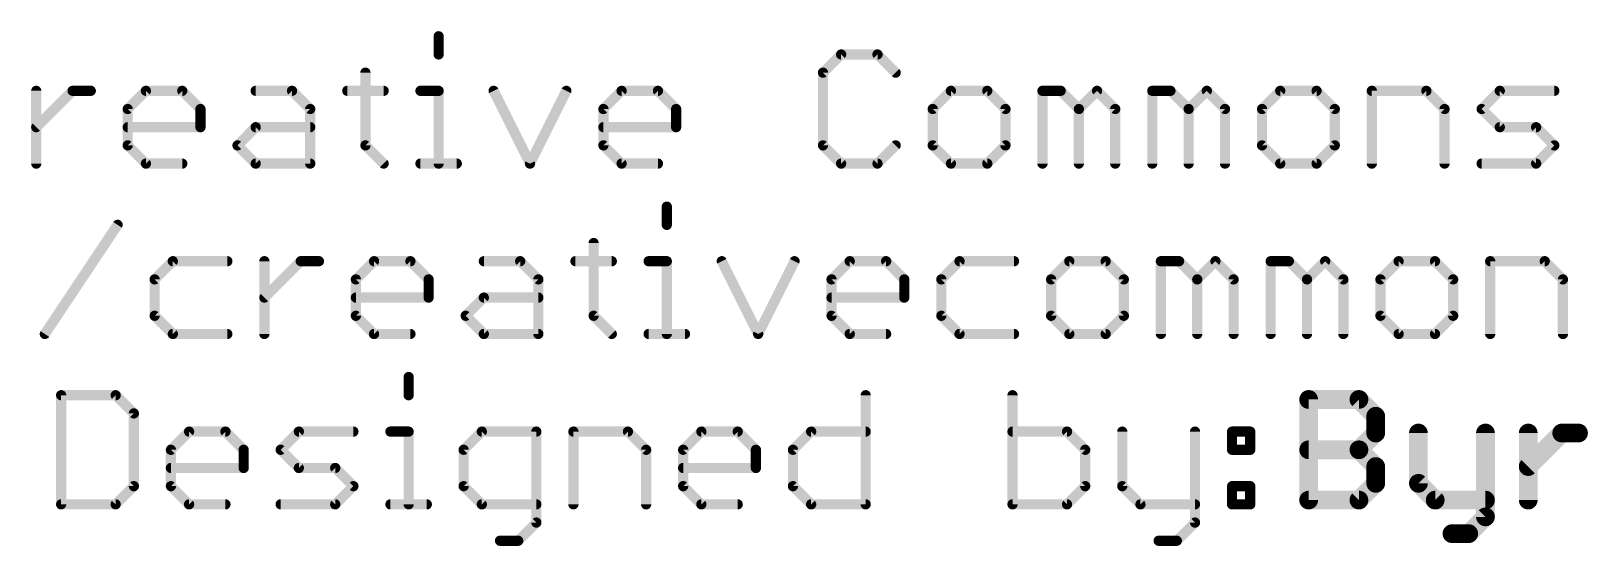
# Model space of a CAD drawing. Extents: x -1 to 106, y -18 to 72.
# Drawn here: x 30.62 to 53.83, y -18.32 to -10.65 of the extents above; entities that cross this region are included whole.
import ezdxf

# ---------------------------------------------------------------- set-up
doc = ezdxf.new("R2010")
doc.units = 0
doc.layers.add('51', color=53, linetype='CONTINUOUS')

msp = doc.modelspace()

# ---------------------------------------------------------------- linework, layer by layer
at = {"layer": '51'}
for points, const_width in [([(36.6942, -10.7256), (36.6942, -10.9968)], 0.1524), ([(42.6971, -10.9968), (42.426, -11.268)], 0.1524), ([(43.2395, -10.9968), (42.6971, -10.9968)], 0.1524), ([(43.5106, -11.268), (43.2395, -10.9968)], 0.1524), ([(35.6028, -11.268), (35.6028, -12.3526)], 0.1524), ([(42.426, -11.268), (42.426, -12.3526)], 0.1524), ([(30.693, -12.6238), (30.693, -11.5391)], 0.1524), ([(30.693, -12.0815), (31.2354, -11.5391)], 0.1524), ([(31.2354, -11.5391), (31.5065, -11.5391)], 0.1524), ([(32.0573, -11.8103), (32.3285, -11.5391)], 0.1524), ([(32.3285, -11.5391), (32.8708, -11.5391)], 0.1524), ([(32.8708, -11.5391), (33.142, -11.8103)], 0.1524), ([(33.9656, -11.5391), (34.508, -11.5391)], 0.1524), ([(34.508, -11.5391), (34.7791, -11.8103)], 0.1524), ([(35.3316, -11.5391), (35.874, -11.5391)], 0.1524), ([(36.4231, -11.5391), (36.6942, -11.5391)], 0.1524), ([(36.6942, -11.5391), (36.6942, -12.6238)], 0.1524), ([(37.5145, -11.5391), (38.0568, -12.6238)], 0.1524), ([(38.0568, -12.6238), (38.5992, -11.5391)], 0.1524), ([(39.1517, -11.8103), (39.4228, -11.5391)], 0.1524), ([(39.4228, -11.5391), (39.9652, -11.5391)], 0.1524), ([(39.9652, -11.5391), (40.2363, -11.8103)], 0.1524), ([(44.3343, -11.5391), (44.0631, -11.8103)], 0.1524), ([(44.8766, -11.5391), (44.3343, -11.5391)], 0.1524), ([(45.1478, -11.8103), (44.8766, -11.5391)], 0.1524), ([(45.7003, -12.6238), (45.7003, -11.5391)], 0.1524), ([(45.7003, -11.5391), (45.9715, -11.5391)], 0.1524), ([(45.9715, -11.5391), (46.2426, -11.8103)], 0.1524), ([(46.2426, -11.8103), (46.5138, -11.5391)], 0.1524), ([(46.5138, -11.5391), (46.785, -11.8103)], 0.1524), ([(47.3375, -12.6238), (47.3375, -11.5391)], 0.1524), ([(47.3375, -11.5391), (47.6086, -11.5391)], 0.1524), ([(47.6086, -11.5391), (47.8798, -11.8103)], 0.1524), ([(47.8798, -11.8103), (48.1509, -11.5391)], 0.1524), ([(48.1509, -11.5391), (48.4221, -11.8103)], 0.1524), ([(49.2458, -11.5391), (48.9746, -11.8103)], 0.1524), ([(49.7881, -11.5391), (49.2458, -11.5391)], 0.1524), ([(50.0593, -11.8103), (49.7881, -11.5391)], 0.1524), ([(50.6118, -12.6238), (50.6118, -11.5391)], 0.1524), ([(50.6118, -11.5391), (51.4253, -11.5391)], 0.1524), ([(51.4253, -11.5391), (51.6964, -11.8103)], 0.1524), ([(52.2489, -11.8103), (52.5201, -11.5391)], 0.1524), ([(52.5201, -11.5391), (53.3336, -11.5391)], 0.1524), ([(32.0573, -12.3526), (32.0573, -11.8103)], 0.1524), ([(33.142, -11.8103), (33.142, -12.0815)], 0.1524), ([(34.7791, -11.8103), (34.7791, -12.6238)], 0.1524), ([(39.1517, -12.3526), (39.1517, -11.8103)], 0.1524), ([(40.2363, -11.8103), (40.2363, -12.0815)], 0.1524), ([(44.0631, -11.8103), (44.0631, -12.3526)], 0.1524), ([(45.1478, -12.3526), (45.1478, -11.8103)], 0.1524), ([(46.2426, -11.8103), (46.2426, -12.6238)], 0.1524), ([(46.785, -11.8103), (46.785, -12.6238)], 0.1524), ([(47.8798, -11.8103), (47.8798, -12.6238)], 0.1524), ([(48.4221, -11.8103), (48.4221, -12.6238)], 0.1524), ([(48.9746, -11.8103), (48.9746, -12.3526)], 0.1524), ([(50.0593, -12.3526), (50.0593, -11.8103)], 0.1524), ([(51.6964, -11.8103), (51.6964, -12.6238)], 0.1524), ([(52.5201, -12.0815), (52.2489, -11.8103)], 0.1524), ([(33.142, -12.0815), (32.0573, -12.0815)], 0.1524), ([(33.6945, -12.3526), (33.9656, -12.0815)], 0.1524), ([(33.9656, -12.0815), (34.7791, -12.0815)], 0.1524), ([(40.2363, -12.0815), (39.1517, -12.0815)], 0.1524), ([(53.0624, -12.0815), (52.5201, -12.0815)], 0.1524), ([(53.3336, -12.3526), (53.0624, -12.0815)], 0.1524), ([(32.3285, -12.6238), (32.0573, -12.3526)], 0.1524), ([(33.9656, -12.6238), (33.6945, -12.3526)], 0.1524), ([(35.6028, -12.3526), (35.874, -12.6238)], 0.1524), ([(39.4228, -12.6238), (39.1517, -12.3526)], 0.1524), ([(42.426, -12.3526), (42.6971, -12.6238)], 0.1524), ([(43.2395, -12.6238), (43.5106, -12.3526)], 0.1524), ([(44.0631, -12.3526), (44.3343, -12.6238)], 0.1524), ([(44.8766, -12.6238), (45.1478, -12.3526)], 0.1524), ([(48.9746, -12.3526), (49.2458, -12.6238)], 0.1524), ([(49.7881, -12.6238), (50.0593, -12.3526)], 0.1524), ([(53.0624, -12.6238), (53.3336, -12.3526)], 0.1524), ([(32.8708, -12.6238), (32.3285, -12.6238)], 0.1524), ([(34.7791, -12.6238), (33.9656, -12.6238)], 0.1524), ([(36.4231, -12.6238), (36.9654, -12.6238)], 0.1524), ([(39.9652, -12.6238), (39.4228, -12.6238)], 0.1524), ([(42.6971, -12.6238), (43.2395, -12.6238)], 0.1524), ([(44.3343, -12.6238), (44.8766, -12.6238)], 0.1524), ([(49.2458, -12.6238), (49.7881, -12.6238)], 0.1524), ([(52.2489, -12.6238), (53.0624, -12.6238)], 0.1524), ([(40.097, -13.2656), (40.097, -13.5368)], 0.1524), ([(30.8214, -15.1638), (31.9061, -13.5368)], 0.1524), ([(39.0055, -13.808), (39.0055, -14.8926)], 0.1524), ([(32.7298, -14.0791), (32.4586, -14.3503)], 0.1524), ([(33.5433, -14.0791), (32.7298, -14.0791)], 0.1524), ([(34.0957, -15.1638), (34.0957, -14.0791)], 0.1524), ([(34.0957, -14.6215), (34.6381, -14.0791)], 0.1524), ([(34.6381, -14.0791), (34.9092, -14.0791)], 0.1524), ([(35.46, -14.3503), (35.7312, -14.0791)], 0.1524), ([(35.7312, -14.0791), (36.2735, -14.0791)], 0.1524), ([(36.2735, -14.0791), (36.5447, -14.3503)], 0.1524), ([(37.3684, -14.0791), (37.9107, -14.0791)], 0.1524), ([(37.9107, -14.0791), (38.1819, -14.3503)], 0.1524), ([(38.7344, -14.0791), (39.2767, -14.0791)], 0.1524), ([(39.8258, -14.0791), (40.097, -14.0791)], 0.1524), ([(40.097, -14.0791), (40.097, -15.1638)], 0.1524), ([(40.9172, -14.0791), (41.4596, -15.1638)], 0.1524), ([(41.4596, -15.1638), (42.0019, -14.0791)], 0.1524), ([(42.5544, -14.3503), (42.8255, -14.0791)], 0.1524), ([(42.8255, -14.0791), (43.3679, -14.0791)], 0.1524), ([(43.3679, -14.0791), (43.639, -14.3503)], 0.1524), ([(44.4627, -14.0791), (44.1915, -14.3503)], 0.1524), ([(45.2762, -14.0791), (44.4627, -14.0791)], 0.1524), ([(46.0999, -14.0791), (45.8287, -14.3503)], 0.1524), ([(46.6422, -14.0791), (46.0999, -14.0791)], 0.1524), ([(46.9134, -14.3503), (46.6422, -14.0791)], 0.1524), ([(47.4659, -15.1638), (47.4659, -14.0791)], 0.1524), ([(47.4659, -14.0791), (47.737, -14.0791)], 0.1524), ([(47.737, -14.0791), (48.0082, -14.3503)], 0.1524), ([(48.0082, -14.3503), (48.2794, -14.0791)], 0.1524), ([(48.2794, -14.0791), (48.5505, -14.3503)], 0.1524), ([(49.103, -15.1638), (49.103, -14.0791)], 0.1524), ([(49.103, -14.0791), (49.3742, -14.0791)], 0.1524), ([(49.3742, -14.0791), (49.6453, -14.3503)], 0.1524), ([(49.6453, -14.3503), (49.9165, -14.0791)], 0.1524), ([(49.9165, -14.0791), (50.1877, -14.3503)], 0.1524), ([(51.0113, -14.0791), (50.7402, -14.3503)], 0.1524), ([(51.5537, -14.0791), (51.0113, -14.0791)], 0.1524), ([(51.8248, -14.3503), (51.5537, -14.0791)], 0.1524), ([(52.3773, -15.1638), (52.3773, -14.0791)], 0.1524), ([(52.3773, -14.0791), (53.1908, -14.0791)], 0.1524), ([(53.1908, -14.0791), (53.462, -14.3503)], 0.1524), ([(32.4586, -14.3503), (32.4586, -14.8926)], 0.1524), ([(35.46, -14.8926), (35.46, -14.3503)], 0.1524), ([(36.5447, -14.3503), (36.5447, -14.6215)], 0.1524), ([(38.1819, -14.3503), (38.1819, -15.1638)], 0.1524), ([(42.5544, -14.8926), (42.5544, -14.3503)], 0.1524), ([(43.639, -14.3503), (43.639, -14.6215)], 0.1524), ([(44.1915, -14.3503), (44.1915, -14.8926)], 0.1524), ([(45.8287, -14.3503), (45.8287, -14.8926)], 0.1524), ([(46.9134, -14.8926), (46.9134, -14.3503)], 0.1524), ([(48.0082, -14.3503), (48.0082, -15.1638)], 0.1524), ([(48.5505, -14.3503), (48.5505, -15.1638)], 0.1524), ([(49.6453, -14.3503), (49.6453, -15.1638)], 0.1524), ([(50.1877, -14.3503), (50.1877, -15.1638)], 0.1524), ([(50.7402, -14.3503), (50.7402, -14.8926)], 0.1524), ([(51.8248, -14.8926), (51.8248, -14.3503)], 0.1524), ([(53.462, -14.3503), (53.462, -15.1638)], 0.1524), ([(36.5447, -14.6215), (35.46, -14.6215)], 0.1524), ([(37.0972, -14.8926), (37.3684, -14.6215)], 0.1524), ([(37.3684, -14.6215), (38.1819, -14.6215)], 0.1524), ([(43.639, -14.6215), (42.5544, -14.6215)], 0.1524), ([(32.4586, -14.8926), (32.7298, -15.1638)], 0.1524), ([(35.7312, -15.1638), (35.46, -14.8926)], 0.1524), ([(37.3684, -15.1638), (37.0972, -14.8926)], 0.1524), ([(39.0055, -14.8926), (39.2767, -15.1638)], 0.1524), ([(42.8255, -15.1638), (42.5544, -14.8926)], 0.1524), ([(44.1915, -14.8926), (44.4627, -15.1638)], 0.1524), ([(45.8287, -14.8926), (46.0999, -15.1638)], 0.1524), ([(46.6422, -15.1638), (46.9134, -14.8926)], 0.1524), ([(50.7402, -14.8926), (51.0113, -15.1638)], 0.1524), ([(51.5537, -15.1638), (51.8248, -14.8926)], 0.1524), ([(32.7298, -15.1638), (33.5433, -15.1638)], 0.1524), ([(36.2735, -15.1638), (35.7312, -15.1638)], 0.1524), ([(38.1819, -15.1638), (37.3684, -15.1638)], 0.1524), ([(39.8258, -15.1638), (40.3681, -15.1638)], 0.1524), ([(43.3679, -15.1638), (42.8255, -15.1638)], 0.1524), ([(44.4627, -15.1638), (45.2762, -15.1638)], 0.1524), ([(46.0999, -15.1638), (46.6422, -15.1638)], 0.1524), ([(51.0113, -15.1638), (51.5537, -15.1638)], 0.1524), ([(36.2468, -15.8056), (36.2468, -16.0768)], 0.1524), ([(31.0642, -16.0768), (31.0642, -17.7038)], 0.1524), ([(31.8777, -16.0768), (31.0642, -16.0768)], 0.1524), ([(32.1489, -16.348), (31.8777, -16.0768)], 0.1524), ([(43.0632, -16.0768), (43.0632, -17.7038)], 0.1524), ([(45.2529, -16.0768), (45.2529, -17.7038)], 0.1524), ([(49.6697, -17.6403), (49.6697, -16.1404)], 0.2794), ([(49.6697, -16.1404), (50.4196, -16.1404)], 0.2794), ([(50.4196, -16.1404), (50.6696, -16.3904)], 0.2794), ([(50.6696, -16.3904), (50.6696, -16.6404)], 0.2794), ([(32.1489, -17.4326), (32.1489, -16.348)], 0.1524), ([(32.7014, -16.8903), (32.9725, -16.6191)], 0.1524), ([(32.9725, -16.6191), (33.5149, -16.6191)], 0.1524), ([(33.5149, -16.6191), (33.786, -16.8903)], 0.1524), ([(34.3385, -16.8903), (34.6097, -16.6191)], 0.1524), ([(34.6097, -16.6191), (35.4232, -16.6191)], 0.1524), ([(35.9757, -16.6191), (36.2468, -16.6191)], 0.1524), ([(36.2468, -16.6191), (36.2468, -17.7038)], 0.1524), ([(37.3383, -16.6191), (37.0671, -16.8903)], 0.1524), ([(38.1518, -16.6191), (37.3383, -16.6191)], 0.1524), ([(38.1518, -17.975), (38.1518, -16.6191)], 0.1524), ([(38.7043, -17.7038), (38.7043, -16.6191)], 0.1524), ([(38.7043, -16.6191), (39.5178, -16.6191)], 0.1524), ([(39.5178, -16.6191), (39.7889, -16.8903)], 0.1524), ([(40.3414, -16.8903), (40.6126, -16.6191)], 0.1524), ([(40.6126, -16.6191), (41.1549, -16.6191)], 0.1524), ([(41.1549, -16.6191), (41.4261, -16.8903)], 0.1524), ([(41.9786, -16.8903), (42.2497, -16.6191)], 0.1524), ([(42.2497, -16.6191), (43.0632, -16.6191)], 0.1524), ([(46.0664, -16.6191), (45.2529, -16.6191)], 0.1524), ([(46.3375, -16.8903), (46.0664, -16.6191)], 0.1524), ([(46.89, -16.6191), (46.89, -17.4326)], 0.1524), ([(47.9747, -16.6191), (47.9747, -17.975)], 0.1524), ([(48.5272, -16.6191), (48.7984, -16.6191)], 0.1524), ([(48.5272, -16.8903), (48.5272, -16.6191)], 0.1524), ([(48.7984, -16.6191), (48.7984, -16.8903)], 0.1524), ([(50.6696, -16.6404), (50.4196, -16.8904)], 0.2794), ([(51.3069, -16.6404), (51.3069, -17.3903)], 0.2794), ([(52.3068, -16.6404), (52.3068, -17.8903)], 0.2794), ([(52.944, -17.6403), (52.944, -16.6404)], 0.2794), ([(52.944, -17.1403), (53.444, -16.6404)], 0.2794), ([(53.444, -16.6404), (53.694, -16.6404)], 0.2794), ([(32.7014, -17.4326), (32.7014, -16.8903)], 0.1524), ([(33.786, -16.8903), (33.786, -17.1615)], 0.1524), ([(34.6097, -17.1615), (34.3385, -16.8903)], 0.1524), ([(37.0671, -16.8903), (37.0671, -17.4326)], 0.1524), ([(39.7889, -16.8903), (39.7889, -17.7038)], 0.1524), ([(40.3414, -17.4326), (40.3414, -16.8903)], 0.1524), ([(41.4261, -16.8903), (41.4261, -17.1615)], 0.1524), ([(41.9786, -17.4326), (41.9786, -16.8903)], 0.1524), ([(46.3375, -17.4326), (46.3375, -16.8903)], 0.1524), ([(48.7984, -16.8903), (48.5272, -16.8903)], 0.1524), ([(49.6697, -16.8904), (50.4196, -16.8904)], 0.2794), ([(50.4196, -16.8904), (50.6696, -17.1403)], 0.2794), ([(33.786, -17.1615), (32.7014, -17.1615)], 0.1524), ([(35.152, -17.1615), (34.6097, -17.1615)], 0.1524), ([(35.4232, -17.4326), (35.152, -17.1615)], 0.1524), ([(41.4261, -17.1615), (40.3414, -17.1615)], 0.1524), ([(50.6696, -17.1403), (50.6696, -17.3903)], 0.2794), ([(31.8777, -17.7038), (32.1489, -17.4326)], 0.1524), ([(32.9725, -17.7038), (32.7014, -17.4326)], 0.1524), ([(35.152, -17.7038), (35.4232, -17.4326)], 0.1524), ([(37.0671, -17.4326), (37.3383, -17.7038)], 0.1524), ([(40.6126, -17.7038), (40.3414, -17.4326)], 0.1524), ([(42.2497, -17.7038), (41.9786, -17.4326)], 0.1524), ([(46.0664, -17.7038), (46.3375, -17.4326)], 0.1524), ([(46.89, -17.4326), (47.1612, -17.7038)], 0.1524), ([(48.5272, -17.4326), (48.7984, -17.4326)], 0.1524), ([(48.5272, -17.7038), (48.5272, -17.4326)], 0.1524), ([(48.7984, -17.4326), (48.7984, -17.7038)], 0.1524), ([(50.6696, -17.3903), (50.4196, -17.6403)], 0.2794), ([(51.3069, -17.3903), (51.5568, -17.6403)], 0.2794), ([(31.0642, -17.7038), (31.8777, -17.7038)], 0.1524), ([(33.5149, -17.7038), (32.9725, -17.7038)], 0.1524), ([(34.3385, -17.7038), (35.152, -17.7038)], 0.1524), ([(35.9757, -17.7038), (36.518, -17.7038)], 0.1524), ([(37.3383, -17.7038), (38.1518, -17.7038)], 0.1524), ([(41.1549, -17.7038), (40.6126, -17.7038)], 0.1524), ([(43.0632, -17.7038), (42.2497, -17.7038)], 0.1524), ([(45.2529, -17.7038), (46.0664, -17.7038)], 0.1524), ([(47.1612, -17.7038), (47.9747, -17.7038)], 0.1524), ([(48.7984, -17.7038), (48.5272, -17.7038)], 0.1524), ([(50.4196, -17.6403), (49.6697, -17.6403)], 0.2794), ([(51.5568, -17.6403), (52.3068, -17.6403)], 0.2794), ([(52.3068, -17.8903), (52.0568, -18.1403)], 0.2794), ([(37.8806, -18.2461), (38.1518, -17.975)], 0.1524), ([(47.9747, -17.975), (47.7035, -18.2461)], 0.1524), ([(52.0568, -18.1403), (51.8068, -18.1403)], 0.2794), ([(37.6094, -18.2461), (37.8806, -18.2461)], 0.1524), ([(47.7035, -18.2461), (47.4324, -18.2461)], 0.1524)]:
    msp.add_lwpolyline(points, dxfattribs=dict(at, const_width=const_width))
for points, const_width in [([(36.7323, -10.7256, 1), (36.6561, -10.7256)], 0.0762), ([(36.6561, -10.9968, 1), (36.7323, -10.9968)], 0.0762), ([(42.6971, -10.9587, 1), (42.6971, -11.0349)], 0.0762), ([(42.7241, -11.0238, 1), (42.6702, -10.9699)], 0.0762), ([(43.2664, -10.9699, 1), (43.2125, -11.0238)], 0.0762), ([(43.2395, -11.0349, 1), (43.2395, -10.9587)], 0.0762), ([(35.6409, -11.268, 1), (35.5647, -11.268)], 0.0762), ([(42.399, -11.241, 1), (42.4529, -11.2949)], 0.0762), ([(42.4641, -11.268, 1), (42.3879, -11.268)], 0.0762), ([(43.4837, -11.2949, 1), (43.5376, -11.241)], 0.0762), ([(30.7311, -11.5391, 1), (30.6549, -11.5391)], 0.0762), ([(31.2354, -11.501, 1), (31.2354, -11.5772)], 0.0762), ([(31.2623, -11.5661, 1), (31.2084, -11.5122)], 0.0762), ([(31.5065, -11.5772, 1), (31.5065, -11.501)], 0.0762), ([(32.3285, -11.501, 1), (32.3285, -11.5772)], 0.0762), ([(32.3554, -11.5661, 1), (32.3015, -11.5122)], 0.0762), ([(32.8978, -11.5122, 1), (32.8439, -11.5661)], 0.0762), ([(32.8708, -11.5772, 1), (32.8708, -11.501)], 0.0762), ([(33.9656, -11.501, 1), (33.9656, -11.5772)], 0.0762), ([(34.5349, -11.5122, 1), (34.481, -11.5661)], 0.0762), ([(34.508, -11.5772, 1), (34.508, -11.501)], 0.0762), ([(35.3316, -11.501, 1), (35.3316, -11.5772)], 0.0762), ([(35.874, -11.5772, 1), (35.874, -11.501)], 0.0762), ([(36.4231, -11.501, 1), (36.4231, -11.5772)], 0.0762), ([(36.7323, -11.5391, 1), (36.6561, -11.5391)], 0.0762), ([(36.6942, -11.5772, 1), (36.6942, -11.501)], 0.0762), ([(37.5486, -11.5221, 1), (37.4804, -11.5562)], 0.0762), ([(38.6332, -11.5562, 1), (38.5651, -11.5221)], 0.0762), ([(39.4228, -11.501, 1), (39.4228, -11.5772)], 0.0762), ([(39.4498, -11.5661, 1), (39.3959, -11.5122)], 0.0762), ([(39.9921, -11.5122, 1), (39.9382, -11.5661)], 0.0762), ([(39.9652, -11.5772, 1), (39.9652, -11.501)], 0.0762), ([(44.3343, -11.501, 1), (44.3343, -11.5772)], 0.0762), ([(44.3612, -11.5661, 1), (44.3074, -11.5122)], 0.0762), ([(44.9036, -11.5122, 1), (44.8497, -11.5661)], 0.0762), ([(44.8766, -11.5772, 1), (44.8766, -11.501)], 0.0762), ([(45.7384, -11.5391, 1), (45.6622, -11.5391)], 0.0762), ([(45.7003, -11.501, 1), (45.7003, -11.5772)], 0.0762), ([(45.9984, -11.5122, 1), (45.9445, -11.5661)], 0.0762), ([(45.9715, -11.5772, 1), (45.9715, -11.501)], 0.0762), ([(46.5407, -11.5122, 1), (46.4868, -11.5661)], 0.0762), ([(46.5407, -11.5661, 1), (46.4868, -11.5122)], 0.0762), ([(47.3756, -11.5391, 1), (47.2994, -11.5391)], 0.0762), ([(47.3375, -11.501, 1), (47.3375, -11.5772)], 0.0762), ([(47.6356, -11.5122, 1), (47.5817, -11.5661)], 0.0762), ([(47.6086, -11.5772, 1), (47.6086, -11.501)], 0.0762), ([(48.1779, -11.5122, 1), (48.124, -11.5661)], 0.0762), ([(48.1779, -11.5661, 1), (48.124, -11.5122)], 0.0762), ([(49.2458, -11.501, 1), (49.2458, -11.5772)], 0.0762), ([(49.2727, -11.5661, 1), (49.2188, -11.5122)], 0.0762), ([(49.815, -11.5122, 1), (49.7612, -11.5661)], 0.0762), ([(49.7881, -11.5772, 1), (49.7881, -11.501)], 0.0762), ([(50.6499, -11.5391, 1), (50.5737, -11.5391)], 0.0762), ([(50.6118, -11.501, 1), (50.6118, -11.5772)], 0.0762), ([(51.4522, -11.5122, 1), (51.3983, -11.5661)], 0.0762), ([(51.4253, -11.5772, 1), (51.4253, -11.501)], 0.0762), ([(52.5201, -11.501, 1), (52.5201, -11.5772)], 0.0762), ([(52.547, -11.5661, 1), (52.4931, -11.5122)], 0.0762), ([(53.3336, -11.5772, 1), (53.3336, -11.501)], 0.0762), ([(32.0954, -11.8103, 1), (32.0192, -11.8103)], 0.0762), ([(32.0304, -11.7834, 1), (32.0843, -11.8372)], 0.0762), ([(33.1801, -11.8103, 1), (33.1039, -11.8103)], 0.0762), ([(33.115, -11.8372, 1), (33.1689, -11.7834)], 0.0762), ([(34.8172, -11.8103, 1), (34.741, -11.8103)], 0.0762), ([(34.7522, -11.8372, 1), (34.8061, -11.7834)], 0.0762), ([(39.1898, -11.8103, 1), (39.1136, -11.8103)], 0.0762), ([(39.1247, -11.7834, 1), (39.1786, -11.8372)], 0.0762), ([(40.2744, -11.8103, 1), (40.1982, -11.8103)], 0.0762), ([(40.2094, -11.8372, 1), (40.2633, -11.7834)], 0.0762), ([(44.1012, -11.8103, 1), (44.025, -11.8103)], 0.0762), ([(44.0362, -11.7834, 1), (44.0901, -11.8372)], 0.0762), ([(45.1859, -11.8103, 1), (45.1097, -11.8103)], 0.0762), ([(45.1209, -11.8372, 1), (45.1747, -11.7834)], 0.0762), ([(46.2807, -11.8103, 1), (46.2045, -11.8103)], 0.0762), ([(46.2157, -11.7834, 1), (46.2696, -11.8372)], 0.0762), ([(46.2157, -11.8372, 1), (46.2696, -11.7834)], 0.0762), ([(46.8231, -11.8103, 1), (46.7469, -11.8103)], 0.0762), ([(46.758, -11.8372, 1), (46.8119, -11.7834)], 0.0762), ([(47.9179, -11.8103, 1), (47.8417, -11.8103)], 0.0762), ([(47.8528, -11.7834, 1), (47.9067, -11.8372)], 0.0762), ([(47.8528, -11.8372, 1), (47.9067, -11.7834)], 0.0762), ([(48.4602, -11.8103, 1), (48.384, -11.8103)], 0.0762), ([(48.3952, -11.8372, 1), (48.4491, -11.7834)], 0.0762), ([(49.0127, -11.8103, 1), (48.9365, -11.8103)], 0.0762), ([(48.9477, -11.7834, 1), (49.0015, -11.8372)], 0.0762), ([(50.0974, -11.8103, 1), (50.0212, -11.8103)], 0.0762), ([(50.0323, -11.8372, 1), (50.0862, -11.7834)], 0.0762), ([(51.7345, -11.8103, 1), (51.6583, -11.8103)], 0.0762), ([(51.6695, -11.8372, 1), (51.7234, -11.7834)], 0.0762), ([(52.2759, -11.7834, 1), (52.222, -11.8372)], 0.0762), ([(52.222, -11.7834, 1), (52.2759, -11.8372)], 0.0762), ([(30.6661, -12.0545, 1), (30.72, -12.1084)], 0.0762), ([(32.0573, -12.0434, 1), (32.0573, -12.1196)], 0.0762), ([(33.1039, -12.0815, 1), (33.1801, -12.0815)], 0.0762), ([(33.142, -12.1196, 1), (33.142, -12.0434)], 0.0762), ([(33.9656, -12.0434, 1), (33.9656, -12.1196)], 0.0762), ([(33.9926, -12.1084, 1), (33.9387, -12.0545)], 0.0762), ([(34.7791, -12.1196, 1), (34.7791, -12.0434)], 0.0762), ([(39.1517, -12.0434, 1), (39.1517, -12.1196)], 0.0762), ([(40.1982, -12.0815, 1), (40.2744, -12.0815)], 0.0762), ([(40.2363, -12.1196, 1), (40.2363, -12.0434)], 0.0762), ([(52.5201, -12.0434, 1), (52.5201, -12.1196)], 0.0762), ([(52.4931, -12.1084, 1), (52.547, -12.0545)], 0.0762), ([(53.0894, -12.0545, 1), (53.0355, -12.1084)], 0.0762), ([(53.0624, -12.1196, 1), (53.0624, -12.0434)], 0.0762), ([(32.0843, -12.3257, 1), (32.0304, -12.3796)], 0.0762), ([(33.7214, -12.3257, 1), (33.6675, -12.3796)], 0.0762), ([(33.6675, -12.3257, 1), (33.7214, -12.3796)], 0.0762), ([(35.6297, -12.3257, 1), (35.5759, -12.3796)], 0.0762), ([(39.1786, -12.3257, 1), (39.1247, -12.3796)], 0.0762), ([(42.4529, -12.3257, 1), (42.399, -12.3796)], 0.0762), ([(43.5376, -12.3796, 1), (43.4837, -12.3257)], 0.0762), ([(44.0901, -12.3257, 1), (44.0362, -12.3796)], 0.0762), ([(45.1747, -12.3796, 1), (45.1209, -12.3257)], 0.0762), ([(49.0015, -12.3257, 1), (48.9477, -12.3796)], 0.0762), ([(50.0862, -12.3796, 1), (50.0323, -12.3257)], 0.0762), ([(53.3605, -12.3796, 1), (53.3066, -12.3257)], 0.0762), ([(53.3066, -12.3796, 1), (53.3605, -12.3257)], 0.0762), ([(32.0192, -12.3526, 1), (32.0954, -12.3526)], 0.0762), ([(35.5647, -12.3526, 1), (35.6409, -12.3526)], 0.0762), ([(39.1136, -12.3526, 1), (39.1898, -12.3526)], 0.0762), ([(42.3879, -12.3526, 1), (42.4641, -12.3526)], 0.0762), ([(44.025, -12.3526, 1), (44.1012, -12.3526)], 0.0762), ([(45.1097, -12.3526, 1), (45.1859, -12.3526)], 0.0762), ([(48.9365, -12.3526, 1), (49.0127, -12.3526)], 0.0762), ([(50.0212, -12.3526, 1), (50.0974, -12.3526)], 0.0762), ([(30.6549, -12.6238, 1), (30.7311, -12.6238)], 0.0762), ([(32.3285, -12.5857, 1), (32.3285, -12.6619)], 0.0762), ([(32.3015, -12.6507, 1), (32.3554, -12.5969)], 0.0762), ([(32.8708, -12.6619, 1), (32.8708, -12.5857)], 0.0762), ([(33.9656, -12.5857, 1), (33.9656, -12.6619)], 0.0762), ([(33.9387, -12.6507, 1), (33.9926, -12.5969)], 0.0762), ([(34.741, -12.6238, 1), (34.8172, -12.6238)], 0.0762), ([(34.7791, -12.6619, 1), (34.7791, -12.5857)], 0.0762), ([(35.847, -12.6507, 1), (35.9009, -12.5969)], 0.0762), ([(36.4231, -12.5857, 1), (36.4231, -12.6619)], 0.0762), ([(36.6561, -12.6238, 1), (36.7323, -12.6238)], 0.0762), ([(36.9654, -12.6619, 1), (36.9654, -12.5857)], 0.0762), ([(38.0228, -12.6068, 1), (38.0909, -12.6408)], 0.0762), ([(38.0228, -12.6408, 1), (38.0909, -12.6068)], 0.0762), ([(39.4228, -12.5857, 1), (39.4228, -12.6619)], 0.0762), ([(39.3959, -12.6507, 1), (39.4498, -12.5969)], 0.0762), ([(39.9652, -12.6619, 1), (39.9652, -12.5857)], 0.0762), ([(42.6971, -12.5857, 1), (42.6971, -12.6619)], 0.0762), ([(42.6702, -12.6507, 1), (42.7241, -12.5969)], 0.0762), ([(43.2125, -12.5969, 1), (43.2664, -12.6507)], 0.0762), ([(43.2395, -12.6619, 1), (43.2395, -12.5857)], 0.0762), ([(44.3343, -12.5857, 1), (44.3343, -12.6619)], 0.0762), ([(44.3074, -12.6507, 1), (44.3612, -12.5969)], 0.0762), ([(44.8497, -12.5969, 1), (44.9036, -12.6507)], 0.0762), ([(44.8766, -12.6619, 1), (44.8766, -12.5857)], 0.0762), ([(45.6622, -12.6238, 1), (45.7384, -12.6238)], 0.0762), ([(46.2045, -12.6238, 1), (46.2807, -12.6238)], 0.0762), ([(46.7469, -12.6238, 1), (46.8231, -12.6238)], 0.0762), ([(47.2994, -12.6238, 1), (47.3756, -12.6238)], 0.0762), ([(47.8417, -12.6238, 1), (47.9179, -12.6238)], 0.0762), ([(48.384, -12.6238, 1), (48.4602, -12.6238)], 0.0762), ([(49.2458, -12.5857, 1), (49.2458, -12.6619)], 0.0762), ([(49.2188, -12.6507, 1), (49.2727, -12.5969)], 0.0762), ([(49.7612, -12.5969, 1), (49.815, -12.6507)], 0.0762), ([(49.7881, -12.6619, 1), (49.7881, -12.5857)], 0.0762), ([(50.5737, -12.6238, 1), (50.6499, -12.6238)], 0.0762), ([(51.6583, -12.6238, 1), (51.7345, -12.6238)], 0.0762), ([(52.2489, -12.5857, 1), (52.2489, -12.6619)], 0.0762), ([(53.0355, -12.5969, 1), (53.0894, -12.6507)], 0.0762), ([(53.0624, -12.6619, 1), (53.0624, -12.5857)], 0.0762), ([(40.1351, -13.2656, 1), (40.0589, -13.2656)], 0.0762), ([(31.9378, -13.5579, 1), (31.8744, -13.5157)], 0.0762), ([(40.0589, -13.5368, 1), (40.1351, -13.5368)], 0.0762), ([(39.0436, -13.808, 1), (38.9674, -13.808)], 0.0762), ([(32.7298, -14.041, 1), (32.7298, -14.1172)], 0.0762), ([(32.7567, -14.1061, 1), (32.7028, -14.0522)], 0.0762), ([(33.5433, -14.1172, 1), (33.5433, -14.041)], 0.0762), ([(34.1338, -14.0791, 1), (34.0576, -14.0791)], 0.0762), ([(34.6381, -14.041, 1), (34.6381, -14.1172)], 0.0762), ([(34.665, -14.1061, 1), (34.6111, -14.0522)], 0.0762), ([(34.9092, -14.1172, 1), (34.9092, -14.041)], 0.0762), ([(35.7312, -14.041, 1), (35.7312, -14.1172)], 0.0762), ([(35.7581, -14.1061, 1), (35.7043, -14.0522)], 0.0762), ([(36.3005, -14.0522, 1), (36.2466, -14.1061)], 0.0762), ([(36.2735, -14.1172, 1), (36.2735, -14.041)], 0.0762), ([(37.3684, -14.041, 1), (37.3684, -14.1172)], 0.0762), ([(37.9376, -14.0522, 1), (37.8838, -14.1061)], 0.0762), ([(37.9107, -14.1172, 1), (37.9107, -14.041)], 0.0762), ([(38.7344, -14.041, 1), (38.7344, -14.1172)], 0.0762), ([(39.2767, -14.1172, 1), (39.2767, -14.041)], 0.0762), ([(39.8258, -14.041, 1), (39.8258, -14.1172)], 0.0762), ([(40.1351, -14.0791, 1), (40.0589, -14.0791)], 0.0762), ([(40.097, -14.1172, 1), (40.097, -14.041)], 0.0762), ([(40.9513, -14.0621, 1), (40.8832, -14.0962)], 0.0762), ([(42.036, -14.0962, 1), (41.9678, -14.0621)], 0.0762), ([(42.8255, -14.041, 1), (42.8255, -14.1172)], 0.0762), ([(42.8525, -14.1061, 1), (42.7986, -14.0522)], 0.0762), ([(43.3948, -14.0522, 1), (43.3409, -14.1061)], 0.0762), ([(43.3679, -14.1172, 1), (43.3679, -14.041)], 0.0762), ([(44.4627, -14.041, 1), (44.4627, -14.1172)], 0.0762), ([(44.4896, -14.1061, 1), (44.4358, -14.0522)], 0.0762), ([(45.2762, -14.1172, 1), (45.2762, -14.041)], 0.0762), ([(46.0999, -14.041, 1), (46.0999, -14.1172)], 0.0762), ([(46.1268, -14.1061, 1), (46.0729, -14.0522)], 0.0762), ([(46.6691, -14.0522, 1), (46.6153, -14.1061)], 0.0762), ([(46.6422, -14.1172, 1), (46.6422, -14.041)], 0.0762), ([(47.504, -14.0791, 1), (47.4278, -14.0791)], 0.0762), ([(47.4659, -14.041, 1), (47.4659, -14.1172)], 0.0762), ([(47.764, -14.0522, 1), (47.7101, -14.1061)], 0.0762), ([(47.737, -14.1172, 1), (47.737, -14.041)], 0.0762), ([(48.3063, -14.0522, 1), (48.2524, -14.1061)], 0.0762), ([(48.3063, -14.1061, 1), (48.2524, -14.0522)], 0.0762), ([(49.1411, -14.0791, 1), (49.0649, -14.0791)], 0.0762), ([(49.103, -14.041, 1), (49.103, -14.1172)], 0.0762), ([(49.4011, -14.0522, 1), (49.3472, -14.1061)], 0.0762), ([(49.3742, -14.1172, 1), (49.3742, -14.041)], 0.0762), ([(49.9434, -14.0522, 1), (49.8896, -14.1061)], 0.0762), ([(49.9434, -14.1061, 1), (49.8896, -14.0522)], 0.0762), ([(51.0113, -14.041, 1), (51.0113, -14.1172)], 0.0762), ([(51.0383, -14.1061, 1), (50.9844, -14.0522)], 0.0762), ([(51.5806, -14.0522, 1), (51.5267, -14.1061)], 0.0762), ([(51.5537, -14.1172, 1), (51.5537, -14.041)], 0.0762), ([(52.4154, -14.0791, 1), (52.3392, -14.0791)], 0.0762), ([(52.3773, -14.041, 1), (52.3773, -14.1172)], 0.0762), ([(53.2178, -14.0522, 1), (53.1639, -14.1061)], 0.0762), ([(53.1908, -14.1172, 1), (53.1908, -14.041)], 0.0762), ([(32.4967, -14.3503, 1), (32.4205, -14.3503)], 0.0762), ([(32.4316, -14.3234, 1), (32.4855, -14.3772)], 0.0762), ([(35.4981, -14.3503, 1), (35.4219, -14.3503)], 0.0762), ([(35.4331, -14.3234, 1), (35.487, -14.3772)], 0.0762), ([(36.5828, -14.3503, 1), (36.5066, -14.3503)], 0.0762), ([(36.5178, -14.3772, 1), (36.5716, -14.3234)], 0.0762), ([(38.22, -14.3503, 1), (38.1438, -14.3503)], 0.0762), ([(38.1549, -14.3772, 1), (38.2088, -14.3234)], 0.0762), ([(42.5925, -14.3503, 1), (42.5163, -14.3503)], 0.0762), ([(42.5274, -14.3234, 1), (42.5813, -14.3772)], 0.0762), ([(43.6771, -14.3503, 1), (43.6009, -14.3503)], 0.0762), ([(43.6121, -14.3772, 1), (43.666, -14.3234)], 0.0762), ([(44.2296, -14.3503, 1), (44.1534, -14.3503)], 0.0762), ([(44.1646, -14.3234, 1), (44.2185, -14.3772)], 0.0762), ([(45.8668, -14.3503, 1), (45.7906, -14.3503)], 0.0762), ([(45.8018, -14.3234, 1), (45.8556, -14.3772)], 0.0762), ([(46.9515, -14.3503, 1), (46.8753, -14.3503)], 0.0762), ([(46.8864, -14.3772, 1), (46.9403, -14.3234)], 0.0762), ([(48.0463, -14.3503, 1), (47.9701, -14.3503)], 0.0762), ([(47.9812, -14.3234, 1), (48.0351, -14.3772)], 0.0762), ([(47.9812, -14.3772, 1), (48.0351, -14.3234)], 0.0762), ([(48.5886, -14.3503, 1), (48.5124, -14.3503)], 0.0762), ([(48.5236, -14.3772, 1), (48.5775, -14.3234)], 0.0762), ([(49.6834, -14.3503, 1), (49.6072, -14.3503)], 0.0762), ([(49.6184, -14.3234, 1), (49.6723, -14.3772)], 0.0762), ([(49.6184, -14.3772, 1), (49.6723, -14.3234)], 0.0762), ([(50.2258, -14.3503, 1), (50.1496, -14.3503)], 0.0762), ([(50.1607, -14.3772, 1), (50.2146, -14.3234)], 0.0762), ([(50.7783, -14.3503, 1), (50.7021, -14.3503)], 0.0762), ([(50.7132, -14.3234, 1), (50.7671, -14.3772)], 0.0762), ([(51.8629, -14.3503, 1), (51.7867, -14.3503)], 0.0762), ([(51.7979, -14.3772, 1), (51.8518, -14.3234)], 0.0762), ([(53.5001, -14.3503, 1), (53.4239, -14.3503)], 0.0762), ([(53.435, -14.3772, 1), (53.4889, -14.3234)], 0.0762), ([(34.0688, -14.5945, 1), (34.1227, -14.6484)], 0.0762), ([(35.46, -14.5834, 1), (35.46, -14.6596)], 0.0762), ([(36.5066, -14.6215, 1), (36.5828, -14.6215)], 0.0762), ([(36.5447, -14.6596, 1), (36.5447, -14.5834)], 0.0762), ([(37.3684, -14.5834, 1), (37.3684, -14.6596)], 0.0762), ([(37.3953, -14.6484, 1), (37.3414, -14.5945)], 0.0762), ([(38.1819, -14.6596, 1), (38.1819, -14.5834)], 0.0762), ([(42.5544, -14.5834, 1), (42.5544, -14.6596)], 0.0762), ([(43.6009, -14.6215, 1), (43.6771, -14.6215)], 0.0762), ([(43.639, -14.6596, 1), (43.639, -14.5834)], 0.0762), ([(32.4855, -14.8657, 1), (32.4316, -14.9196)], 0.0762), ([(32.4205, -14.8926, 1), (32.4967, -14.8926)], 0.0762), ([(35.487, -14.8657, 1), (35.4331, -14.9196)], 0.0762), ([(35.4219, -14.8926, 1), (35.4981, -14.8926)], 0.0762), ([(37.1241, -14.8657, 1), (37.0703, -14.9196)], 0.0762), ([(37.0703, -14.8657, 1), (37.1241, -14.9196)], 0.0762), ([(39.0325, -14.8657, 1), (38.9786, -14.9196)], 0.0762), ([(38.9674, -14.8926, 1), (39.0436, -14.8926)], 0.0762), ([(42.5813, -14.8657, 1), (42.5274, -14.9196)], 0.0762), ([(42.5163, -14.8926, 1), (42.5925, -14.8926)], 0.0762), ([(44.2185, -14.8657, 1), (44.1646, -14.9196)], 0.0762), ([(44.1534, -14.8926, 1), (44.2296, -14.8926)], 0.0762), ([(45.8556, -14.8657, 1), (45.8018, -14.9196)], 0.0762), ([(45.7906, -14.8926, 1), (45.8668, -14.8926)], 0.0762), ([(46.8753, -14.8926, 1), (46.9515, -14.8926)], 0.0762), ([(46.9403, -14.9196, 1), (46.8864, -14.8657)], 0.0762), ([(50.7671, -14.8657, 1), (50.7132, -14.9196)], 0.0762), ([(50.7021, -14.8926, 1), (50.7783, -14.8926)], 0.0762), ([(51.7867, -14.8926, 1), (51.8629, -14.8926)], 0.0762), ([(51.8518, -14.9196, 1), (51.7979, -14.8657)], 0.0762), ([(32.7298, -15.1257, 1), (32.7298, -15.2019)], 0.0762), ([(33.5433, -15.2019, 1), (33.5433, -15.1257)], 0.0762), ([(35.7312, -15.1257, 1), (35.7312, -15.2019)], 0.0762), ([(36.2735, -15.2019, 1), (36.2735, -15.1257)], 0.0762), ([(37.3684, -15.1257, 1), (37.3684, -15.2019)], 0.0762), ([(38.1819, -15.2019, 1), (38.1819, -15.1257)], 0.0762), ([(39.8258, -15.1257, 1), (39.8258, -15.2019)], 0.0762), ([(40.3681, -15.2019, 1), (40.3681, -15.1257)], 0.0762), ([(42.8255, -15.1257, 1), (42.8255, -15.2019)], 0.0762), ([(43.3679, -15.2019, 1), (43.3679, -15.1257)], 0.0762), ([(44.4627, -15.1257, 1), (44.4627, -15.2019)], 0.0762), ([(45.2762, -15.2019, 1), (45.2762, -15.1257)], 0.0762), ([(46.0999, -15.1257, 1), (46.0999, -15.2019)], 0.0762), ([(46.6422, -15.2019, 1), (46.6422, -15.1257)], 0.0762), ([(51.0113, -15.1257, 1), (51.0113, -15.2019)], 0.0762), ([(51.5537, -15.2019, 1), (51.5537, -15.1257)], 0.0762), ([(30.7897, -15.1427, 1), (30.8531, -15.1849)], 0.0762), ([(32.7028, -15.1907, 1), (32.7567, -15.1369)], 0.0762), ([(34.0576, -15.1638, 1), (34.1338, -15.1638)], 0.0762), ([(35.7043, -15.1907, 1), (35.7581, -15.1369)], 0.0762), ([(37.3414, -15.1907, 1), (37.3953, -15.1369)], 0.0762), ([(38.1438, -15.1638, 1), (38.22, -15.1638)], 0.0762), ([(39.2497, -15.1907, 1), (39.3036, -15.1369)], 0.0762), ([(40.0589, -15.1638, 1), (40.1351, -15.1638)], 0.0762), ([(41.4255, -15.1468, 1), (41.4936, -15.1808)], 0.0762), ([(41.4255, -15.1808, 1), (41.4936, -15.1468)], 0.0762), ([(42.7986, -15.1907, 1), (42.8525, -15.1369)], 0.0762), ([(44.4358, -15.1907, 1), (44.4896, -15.1369)], 0.0762), ([(46.0729, -15.1907, 1), (46.1268, -15.1369)], 0.0762), ([(46.6153, -15.1369, 1), (46.6691, -15.1907)], 0.0762), ([(47.4278, -15.1638, 1), (47.504, -15.1638)], 0.0762), ([(47.9701, -15.1638, 1), (48.0463, -15.1638)], 0.0762), ([(48.5124, -15.1638, 1), (48.5886, -15.1638)], 0.0762), ([(49.0649, -15.1638, 1), (49.1411, -15.1638)], 0.0762), ([(49.6072, -15.1638, 1), (49.6834, -15.1638)], 0.0762), ([(50.1496, -15.1638, 1), (50.2258, -15.1638)], 0.0762), ([(50.9844, -15.1907, 1), (51.0383, -15.1369)], 0.0762), ([(51.5267, -15.1369, 1), (51.5806, -15.1907)], 0.0762), ([(52.3392, -15.1638, 1), (52.4154, -15.1638)], 0.0762), ([(53.4239, -15.1638, 1), (53.5001, -15.1638)], 0.0762), ([(36.2849, -15.8056, 1), (36.2087, -15.8056)], 0.0762), ([(31.1023, -16.0768, 1), (31.0261, -16.0768)], 0.0762), ([(31.0642, -16.0387, 1), (31.0642, -16.1149)], 0.0762), ([(31.9046, -16.0499, 1), (31.8508, -16.1038)], 0.0762), ([(31.8777, -16.1149, 1), (31.8777, -16.0387)], 0.0762), ([(43.1013, -16.0768, 1), (43.0251, -16.0768)], 0.0762), ([(45.291, -16.0768, 1), (45.2148, -16.0768)], 0.0762), ([(49.7396, -16.1404, 1), (49.5998, -16.1404)], 0.1397), ([(49.6697, -16.0706, 1), (49.6697, -16.2103)], 0.1397), ([(50.469, -16.091, 1), (50.3702, -16.1898)], 0.1397), ([(50.4196, -16.2103, 1), (50.4196, -16.0706)], 0.1397), ([(36.2087, -16.0768, 1), (36.2849, -16.0768)], 0.0762), ([(50.7395, -16.3904, 1), (50.5998, -16.3904)], 0.1397), ([(32.187, -16.348, 1), (32.1108, -16.348)], 0.0762), ([(32.1219, -16.3749, 1), (32.1758, -16.321)], 0.0762), ([(50.6202, -16.4398, 1), (50.719, -16.341)], 0.1397), ([(32.9725, -16.581, 1), (32.9725, -16.6572)], 0.0762), ([(32.9995, -16.6461, 1), (32.9456, -16.5922)], 0.0762), ([(33.5418, -16.5922, 1), (33.4879, -16.6461)], 0.0762), ([(33.5149, -16.6572, 1), (33.5149, -16.581)], 0.0762), ([(34.6097, -16.581, 1), (34.6097, -16.6572)], 0.0762), ([(34.6366, -16.6461, 1), (34.5827, -16.5922)], 0.0762), ([(35.4232, -16.6572, 1), (35.4232, -16.581)], 0.0762), ([(35.9757, -16.581, 1), (35.9757, -16.6572)], 0.0762), ([(36.2849, -16.6191, 1), (36.2087, -16.6191)], 0.0762), ([(36.2468, -16.6572, 1), (36.2468, -16.581)], 0.0762), ([(37.3383, -16.581, 1), (37.3383, -16.6572)], 0.0762), ([(37.3652, -16.6461, 1), (37.3113, -16.5922)], 0.0762), ([(38.1899, -16.6191, 1), (38.1137, -16.6191)], 0.0762), ([(38.1518, -16.6572, 1), (38.1518, -16.581)], 0.0762), ([(38.7424, -16.6191, 1), (38.6662, -16.6191)], 0.0762), ([(38.7043, -16.581, 1), (38.7043, -16.6572)], 0.0762), ([(39.5447, -16.5922, 1), (39.4908, -16.6461)], 0.0762), ([(39.5178, -16.6572, 1), (39.5178, -16.581)], 0.0762), ([(40.6126, -16.581, 1), (40.6126, -16.6572)], 0.0762), ([(40.6395, -16.6461, 1), (40.5856, -16.5922)], 0.0762), ([(41.1819, -16.5922, 1), (41.128, -16.6461)], 0.0762), ([(41.1549, -16.6572, 1), (41.1549, -16.581)], 0.0762), ([(42.2497, -16.581, 1), (42.2497, -16.6572)], 0.0762), ([(42.2767, -16.6461, 1), (42.2228, -16.5922)], 0.0762), ([(43.0632, -16.6572, 1), (43.0632, -16.581)], 0.0762), ([(45.2529, -16.581, 1), (45.2529, -16.6572)], 0.0762), ([(46.0933, -16.5922, 1), (46.0394, -16.6461)], 0.0762), ([(46.0664, -16.6572, 1), (46.0664, -16.581)], 0.0762), ([(46.9281, -16.6191, 1), (46.8519, -16.6191)], 0.0762), ([(48.0128, -16.6191, 1), (47.9366, -16.6191)], 0.0762), ([(48.5272, -16.581, 1), (48.5272, -16.6572)], 0.0762), ([(48.5653, -16.6191, 1), (48.4891, -16.6191)], 0.0762), ([(48.8365, -16.6191, 1), (48.7603, -16.6191)], 0.0762), ([(48.7984, -16.6572, 1), (48.7984, -16.581)], 0.0762), ([(50.5998, -16.6404, 1), (50.7395, -16.6404)], 0.1397), ([(50.719, -16.6898, 1), (50.6202, -16.591)], 0.1397), ([(51.3767, -16.6404, 1), (51.237, -16.6404)], 0.1397), ([(52.3766, -16.6404, 1), (52.2369, -16.6404)], 0.1397), ([(53.0139, -16.6404, 1), (52.8742, -16.6404)], 0.1397), ([(53.444, -16.5705, 1), (53.444, -16.7102)], 0.1397), ([(53.4934, -16.6898, 1), (53.3946, -16.591)], 0.1397), ([(53.694, -16.7102, 1), (53.694, -16.5705)], 0.1397), ([(32.7395, -16.8903, 1), (32.6633, -16.8903)], 0.0762), ([(32.6744, -16.8634, 1), (32.7283, -16.9172)], 0.0762), ([(33.8241, -16.8903, 1), (33.7479, -16.8903)], 0.0762), ([(33.7591, -16.9172, 1), (33.813, -16.8634)], 0.0762), ([(34.3655, -16.8634, 1), (34.3116, -16.9172)], 0.0762), ([(34.3116, -16.8634, 1), (34.3655, -16.9172)], 0.0762), ([(37.1052, -16.8903, 1), (37.029, -16.8903)], 0.0762), ([(37.0402, -16.8634, 1), (37.094, -16.9172)], 0.0762), ([(39.827, -16.8903, 1), (39.7508, -16.8903)], 0.0762), ([(39.762, -16.9172, 1), (39.8159, -16.8634)], 0.0762), ([(40.3795, -16.8903, 1), (40.3033, -16.8903)], 0.0762), ([(40.3145, -16.8634, 1), (40.3684, -16.9172)], 0.0762), ([(41.4642, -16.8903, 1), (41.388, -16.8903)], 0.0762), ([(41.3991, -16.9172, 1), (41.453, -16.8634)], 0.0762), ([(42.0167, -16.8903, 1), (41.9405, -16.8903)], 0.0762), ([(41.9516, -16.8634, 1), (42.0055, -16.9172)], 0.0762), ([(46.3756, -16.8903, 1), (46.2994, -16.8903)], 0.0762), ([(46.3106, -16.9172, 1), (46.3645, -16.8634)], 0.0762), ([(48.5272, -16.8522, 1), (48.5272, -16.9284)], 0.0762), ([(48.4891, -16.8903, 1), (48.5653, -16.8903)], 0.0762), ([(48.7603, -16.8903, 1), (48.8365, -16.8903)], 0.0762), ([(48.7984, -16.9284, 1), (48.7984, -16.8522)], 0.0762), ([(49.6697, -16.8205, 1), (49.6697, -16.9602)], 0.1397), ([(50.469, -16.841, 1), (50.3702, -16.9398)], 0.1397), ([(50.3702, -16.841, 1), (50.469, -16.9398)], 0.1397), ([(50.4196, -16.9602, 1), (50.4196, -16.8205)], 0.1397), ([(32.7014, -17.1234, 1), (32.7014, -17.1996)], 0.0762), ([(33.7479, -17.1615, 1), (33.8241, -17.1615)], 0.0762), ([(33.786, -17.1996, 1), (33.786, -17.1234)], 0.0762), ([(34.6097, -17.1234, 1), (34.6097, -17.1996)], 0.0762), ([(34.5827, -17.1884, 1), (34.6366, -17.1345)], 0.0762), ([(35.1789, -17.1345, 1), (35.1251, -17.1884)], 0.0762), ([(35.152, -17.1996, 1), (35.152, -17.1234)], 0.0762), ([(40.3414, -17.1234, 1), (40.3414, -17.1996)], 0.0762), ([(41.388, -17.1615, 1), (41.4642, -17.1615)], 0.0762), ([(41.4261, -17.1996, 1), (41.4261, -17.1234)], 0.0762), ([(50.7395, -17.1403, 1), (50.5998, -17.1403)], 0.1397), ([(50.6202, -17.1897, 1), (50.719, -17.0909)], 0.1397), ([(52.8946, -17.0909, 1), (52.9934, -17.1897)], 0.1397), ([(32.1108, -17.4326, 1), (32.187, -17.4326)], 0.0762), ([(32.1758, -17.4596, 1), (32.1219, -17.4057)], 0.0762), ([(32.7283, -17.4057, 1), (32.6744, -17.4596)], 0.0762), ([(32.6633, -17.4326, 1), (32.7395, -17.4326)], 0.0762), ([(35.4501, -17.4596, 1), (35.3962, -17.4057)], 0.0762), ([(35.3962, -17.4596, 1), (35.4501, -17.4057)], 0.0762), ([(37.094, -17.4057, 1), (37.0402, -17.4596)], 0.0762), ([(37.029, -17.4326, 1), (37.1052, -17.4326)], 0.0762), ([(40.3684, -17.4057, 1), (40.3145, -17.4596)], 0.0762), ([(40.3033, -17.4326, 1), (40.3795, -17.4326)], 0.0762), ([(42.0055, -17.4057, 1), (41.9516, -17.4596)], 0.0762), ([(41.9405, -17.4326, 1), (42.0167, -17.4326)], 0.0762), ([(46.2994, -17.4326, 1), (46.3756, -17.4326)], 0.0762), ([(46.3645, -17.4596, 1), (46.3106, -17.4057)], 0.0762), ([(46.917, -17.4057, 1), (46.8631, -17.4596)], 0.0762), ([(46.8519, -17.4326, 1), (46.9281, -17.4326)], 0.0762), ([(48.5272, -17.3945, 1), (48.5272, -17.4707)], 0.0762), ([(48.5653, -17.4326, 1), (48.4891, -17.4326)], 0.0762), ([(48.8365, -17.4326, 1), (48.7603, -17.4326)], 0.0762), ([(48.7984, -17.4707, 1), (48.7984, -17.3945)], 0.0762), ([(50.5998, -17.3903, 1), (50.7395, -17.3903)], 0.1397), ([(50.719, -17.4397, 1), (50.6202, -17.3409)], 0.1397), ([(51.237, -17.3903, 1), (51.3767, -17.3903)], 0.1397), ([(51.3562, -17.3409, 1), (51.2575, -17.4397)], 0.1397), ([(31.0642, -17.6657, 1), (31.0642, -17.7419)], 0.0762), ([(31.8508, -17.6769, 1), (31.9046, -17.7307)], 0.0762), ([(31.8777, -17.7419, 1), (31.8777, -17.6657)], 0.0762), ([(32.9725, -17.6657, 1), (32.9725, -17.7419)], 0.0762), ([(32.9456, -17.7307, 1), (32.9995, -17.6769)], 0.0762), ([(33.5149, -17.7419, 1), (33.5149, -17.6657)], 0.0762), ([(34.3385, -17.6657, 1), (34.3385, -17.7419)], 0.0762), ([(35.1251, -17.6769, 1), (35.1789, -17.7307)], 0.0762), ([(35.152, -17.7419, 1), (35.152, -17.6657)], 0.0762), ([(35.9757, -17.6657, 1), (35.9757, -17.7419)], 0.0762), ([(36.518, -17.7419, 1), (36.518, -17.6657)], 0.0762), ([(37.3383, -17.6657, 1), (37.3383, -17.7419)], 0.0762), ([(37.3113, -17.7307, 1), (37.3652, -17.6769)], 0.0762), ([(38.1518, -17.7419, 1), (38.1518, -17.6657)], 0.0762), ([(40.6126, -17.6657, 1), (40.6126, -17.7419)], 0.0762), ([(40.5856, -17.7307, 1), (40.6395, -17.6769)], 0.0762), ([(41.1549, -17.7419, 1), (41.1549, -17.6657)], 0.0762), ([(42.2497, -17.6657, 1), (42.2497, -17.7419)], 0.0762), ([(42.2228, -17.7307, 1), (42.2767, -17.6769)], 0.0762), ([(43.0632, -17.7419, 1), (43.0632, -17.6657)], 0.0762), ([(45.2529, -17.6657, 1), (45.2529, -17.7419)], 0.0762), ([(46.0394, -17.6769, 1), (46.0933, -17.7307)], 0.0762), ([(46.0664, -17.7419, 1), (46.0664, -17.6657)], 0.0762), ([(47.1612, -17.6657, 1), (47.1612, -17.7419)], 0.0762), ([(47.1343, -17.7307, 1), (47.1881, -17.6769)], 0.0762), ([(47.9747, -17.7419, 1), (47.9747, -17.6657)], 0.0762), ([(48.5272, -17.6657, 1), (48.5272, -17.7419)], 0.0762), ([(48.7984, -17.7419, 1), (48.7984, -17.6657)], 0.0762), ([(49.5998, -17.6403, 1), (49.7396, -17.6403)], 0.1397), ([(49.6697, -17.5705, 1), (49.6697, -17.7101)], 0.1397), ([(50.3702, -17.5909, 1), (50.469, -17.6897)], 0.1397), ([(50.4196, -17.7101, 1), (50.4196, -17.5705)], 0.1397), ([(51.5568, -17.5705, 1), (51.5568, -17.7101)], 0.1397), ([(51.5074, -17.6897, 1), (51.6062, -17.5909)], 0.1397), ([(52.3068, -17.7101, 1), (52.3068, -17.5705)], 0.1397), ([(52.8742, -17.6403, 1), (53.0139, -17.6403)], 0.1397), ([(31.0261, -17.7038, 1), (31.1023, -17.7038)], 0.0762), ([(36.2087, -17.7038, 1), (36.2849, -17.7038)], 0.0762), ([(38.6662, -17.7038, 1), (38.7424, -17.7038)], 0.0762), ([(39.7508, -17.7038, 1), (39.827, -17.7038)], 0.0762), ([(43.0251, -17.7038, 1), (43.1013, -17.7038)], 0.0762), ([(45.2148, -17.7038, 1), (45.291, -17.7038)], 0.0762), ([(48.4891, -17.7038, 1), (48.5653, -17.7038)], 0.0762), ([(48.7603, -17.7038, 1), (48.8365, -17.7038)], 0.0762), ([(52.2369, -17.8903, 1), (52.3766, -17.8903)], 0.1397), ([(52.3562, -17.9397, 1), (52.2574, -17.8409)], 0.1397), ([(38.1137, -17.975, 1), (38.1899, -17.975)], 0.0762), ([(38.1787, -18.0019, 1), (38.1248, -17.948)], 0.0762), ([(47.9366, -17.975, 1), (48.0128, -17.975)], 0.0762), ([(48.0016, -18.0019, 1), (47.9478, -17.948)], 0.0762), ([(51.8068, -18.0704, 1), (51.8068, -18.2101)], 0.1397), ([(52.0074, -18.0909, 1), (52.1062, -18.1897)], 0.1397), ([(52.0568, -18.2101, 1), (52.0568, -18.0704)], 0.1397), ([(37.6094, -18.208, 1), (37.6094, -18.2842)], 0.0762), ([(37.8537, -18.2192, 1), (37.9075, -18.2731)], 0.0762), ([(37.8806, -18.2842, 1), (37.8806, -18.208)], 0.0762), ([(47.4324, -18.208, 1), (47.4324, -18.2842)], 0.0762), ([(47.6766, -18.2192, 1), (47.7305, -18.2731)], 0.0762), ([(47.7035, -18.2842, 1), (47.7035, -18.208)], 0.0762)]:
    msp.add_lwpolyline(points, format="xyb", dxfattribs=dict(at, const_width=const_width))

doc.saveas('drawing.dxf')
